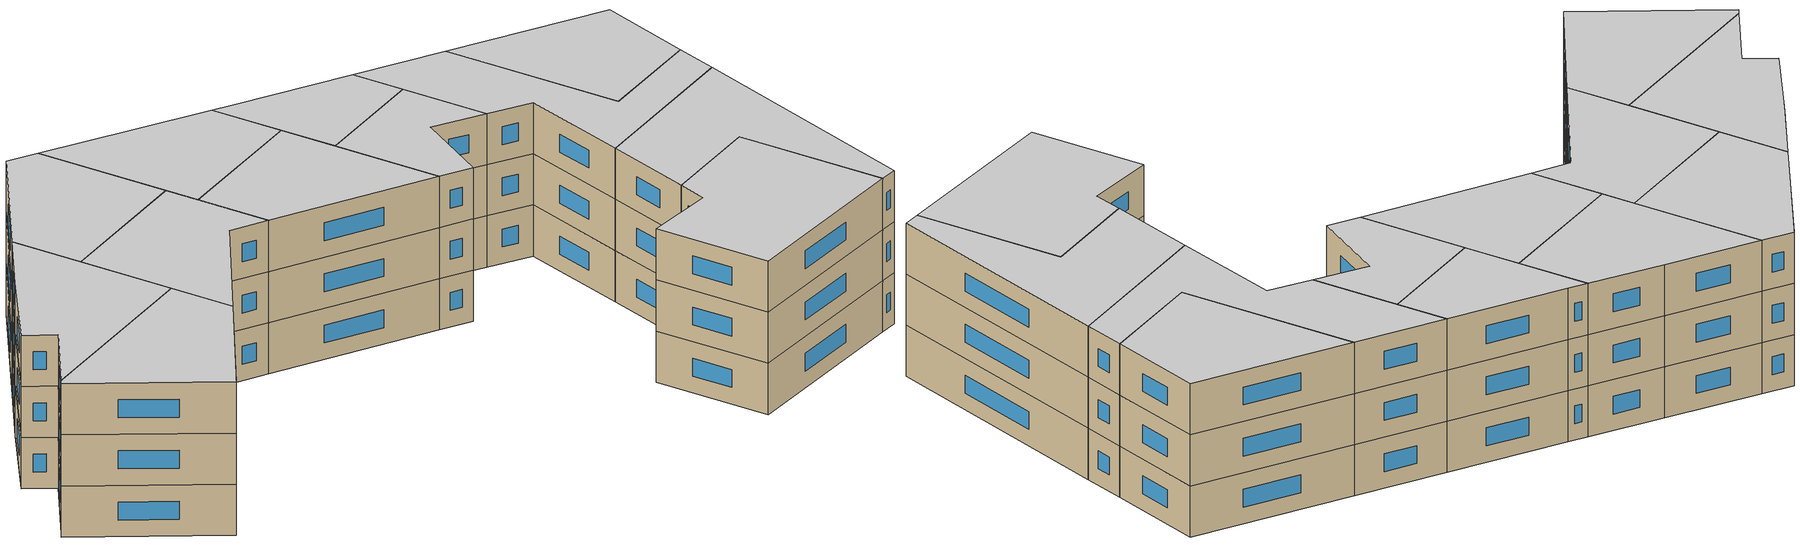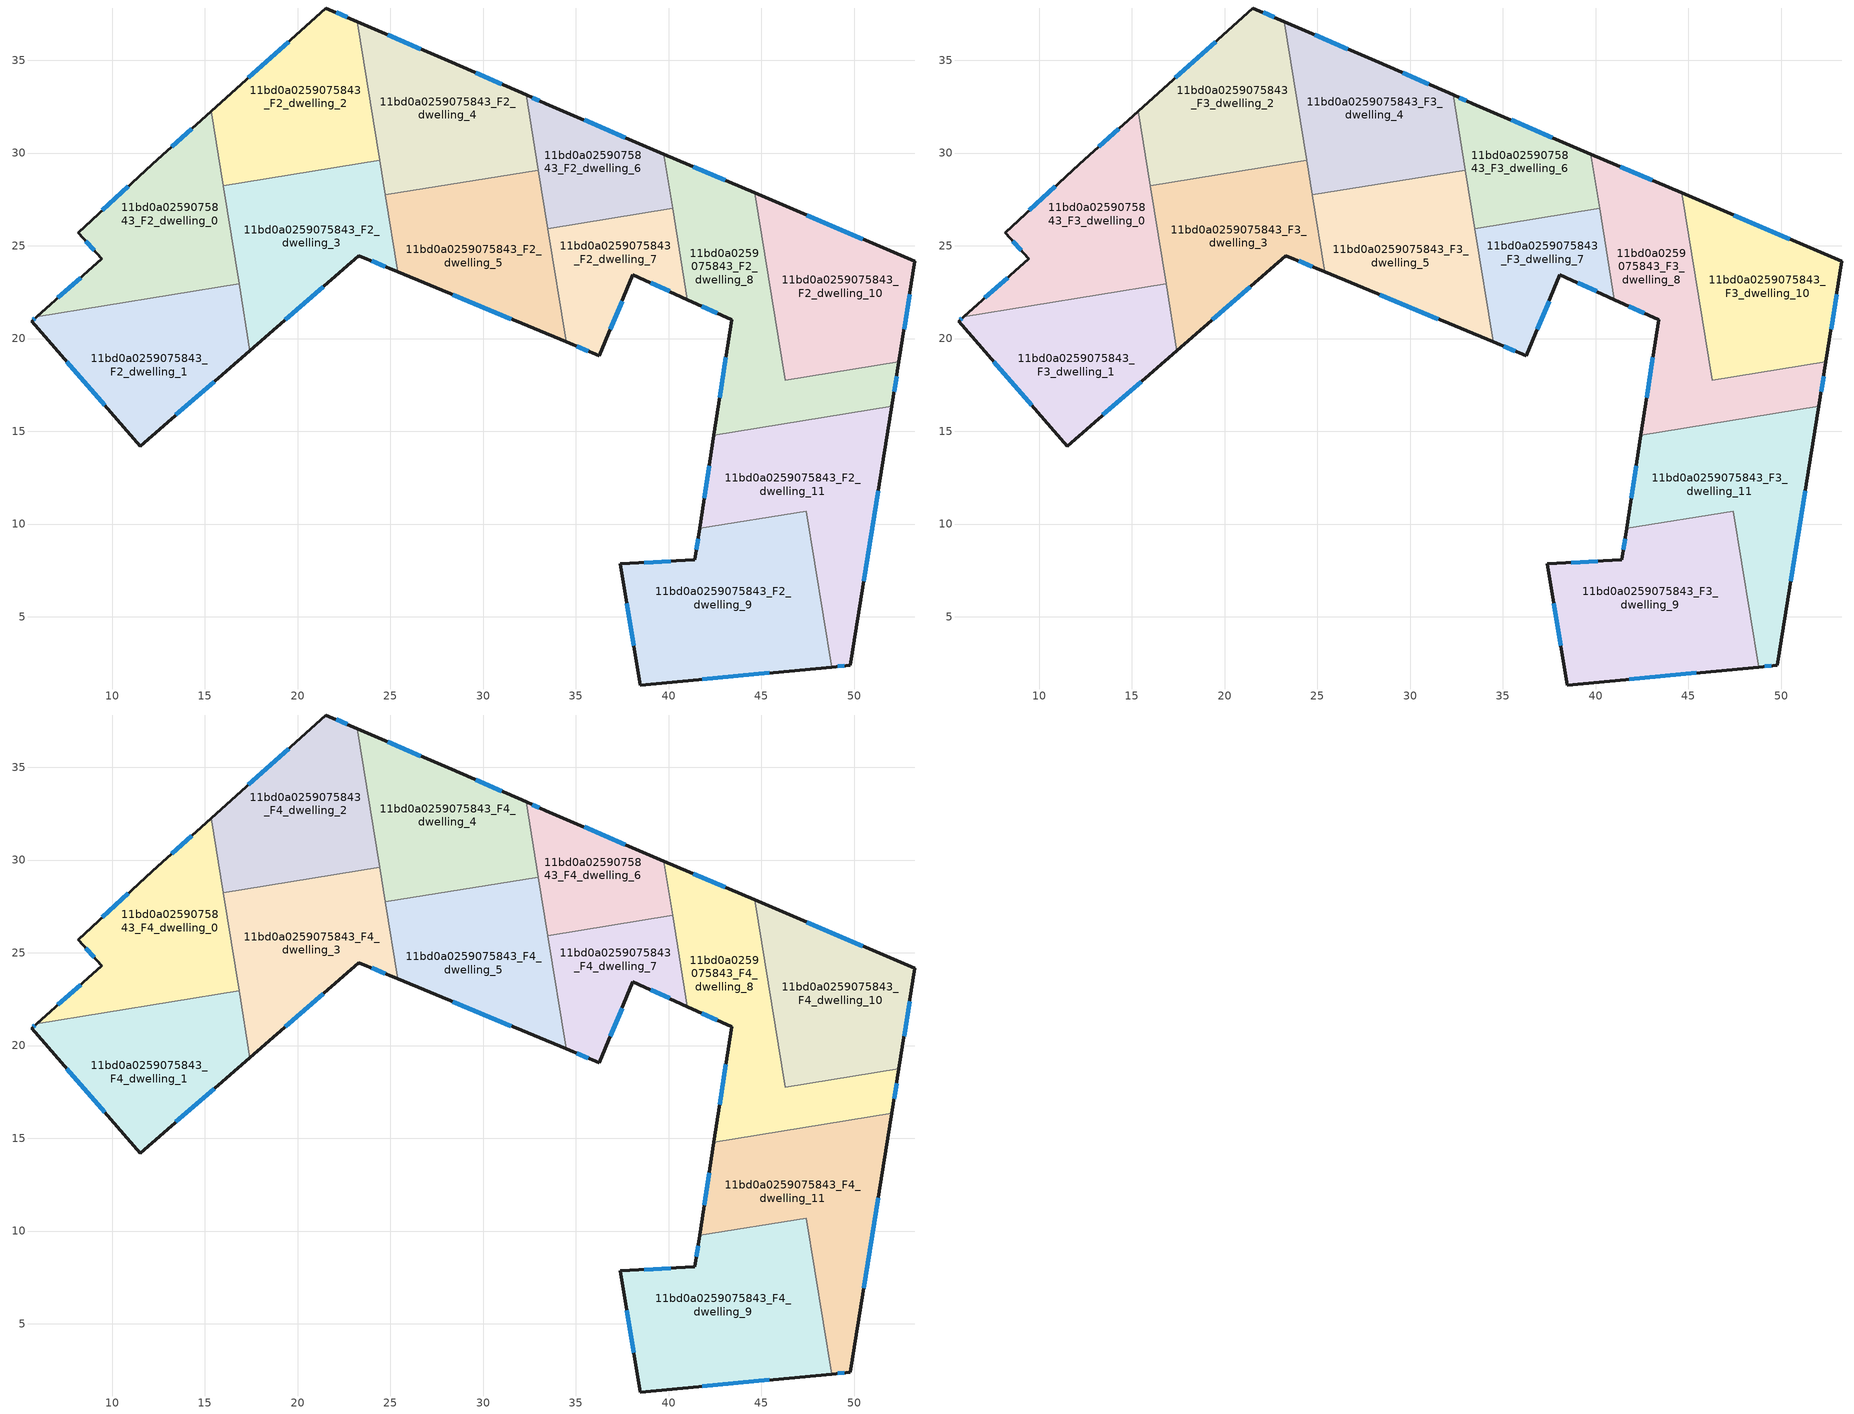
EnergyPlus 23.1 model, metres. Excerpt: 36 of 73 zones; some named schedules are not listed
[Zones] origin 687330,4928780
11bd0a0259075843_F2_dwelling_0
 floor to 11bd0a0259075843_F1_dwelling_0 (EU_floor_Construction): 15.34,32.25 16.85,22.94 5.94,21.17 9.45,24.31 8.18,25.71 12.18,29.41 z6
 wall outside (EU_wall_Construction): 15.34,32.25 12.18,29.41 8.18,25.71 9.45,24.31 5.94,21.17 z6:9
 wall to 11bd0a0259075843_F2_dwelling_1 (EU_wall_Construction): 5.94,21.17 16.85,22.94 z6:9
 wall to 11bd0a0259075843_F2_dwelling_3 (EU_wall_Construction): 16.85,22.94 15.99,28.24 z6:9
 wall to 11bd0a0259075843_F2_dwelling_2 (EU_wall_Construction): 15.99,28.24 15.34,32.25 z6:9
 window (EU_Window_Construction): 14.31,31.32 13.21,30.33 / 8.31,23.29 7.08,22.19 / 8.59,25.25 9.04,24.76 / 10.88,28.2 9.48,26.91 z6.98:8.02
11bd0a0259075843_F2_dwelling_1
 floor to 11bd0a0259075843_F1_dwelling_1 (EU_floor_Construction): 16.85,22.94 17.43,19.35 11.51,14.21 5.66,20.93 5.94,21.17 z6
 wall outside (EU_wall_Construction): 5.94,21.17 5.66,20.93 11.51,14.21 17.43,19.35 z6:9
 wall to 11bd0a0259075843_F2_dwelling_3 (EU_wall_Construction): 17.43,19.35 16.85,22.94 z6:9
 window (EU_Window_Construction): 13.44,15.88 15.5,17.68 / 7.56,18.74 9.61,16.39 / 5.85,21.09 5.75,21.01 z6.98:8.02
11bd0a0259075843_F2_dwelling_10
 floor to 11bd0a0259075843_F1_dwelling_10 (EU_floor_Construction): 53.28,24.16 52.41,18.76 46.28,17.76 44.64,27.85 z6
 wall outside (EU_wall_Construction): 52.41,18.76 53.28,24.16 44.64,27.85 z6:9
 wall to 11bd0a0259075843_F2_dwelling_8 (EU_wall_Construction): 44.64,27.85 46.28,17.76 52.41,18.76 z6:9
 window (EU_Window_Construction): 52.69,20.51 53,22.4 / 50.47,25.36 47.45,26.65 z6.98:8.02
11bd0a0259075843_F2_dwelling_11
 floor to 11bd0a0259075843_F1_dwelling_11 (EU_floor_Construction): 52.02,16.34 49.78,2.39 48.79,2.29 47.42,10.7 41.67,9.76 42.44,14.79 z6
 wall outside (EU_wall_Construction): 42.44,14.79 41.67,9.76 / 48.79,2.29 49.78,2.39 52.02,16.34 z6:9
 wall to 11bd0a0259075843_F2_dwelling_8 (EU_wall_Construction): 52.02,16.34 42.44,14.79 z6:9
 wall to 11bd0a0259075843_F2_dwelling_9 (EU_wall_Construction): 41.67,9.76 47.42,10.7 48.79,2.29 z6:9
 window (EU_Window_Construction): 42.19,13.15 41.92,11.4 / 50.51,6.93 51.29,11.81 / 49.11,2.32 49.46,2.36 z6.98:8.02
11bd0a0259075843_F2_dwelling_2
 floor to 11bd0a0259075843_F1_dwelling_2 (EU_floor_Construction): 23.22,37.09 24.43,29.61 15.99,28.24 15.34,32.25 21.53,37.82 z6
 wall outside (EU_wall_Construction): 23.22,37.09 21.53,37.82 15.34,32.25 z6:9
 wall to 11bd0a0259075843_F2_dwelling_4 (EU_wall_Construction): 24.43,29.61 23.22,37.09 z6:9
 wall to 11bd0a0259075843_F2_dwelling_3 (EU_wall_Construction): 15.99,28.24 24.43,29.61 z6:9
 window (EU_Window_Construction): 22.67,37.32 22.08,37.58 / 19.52,36 17.35,34.06 z6.98:8.02
11bd0a0259075843_F2_dwelling_3
 floor to 11bd0a0259075843_F1_dwelling_3 (EU_floor_Construction): 24.43,29.61 25.41,23.59 23.31,24.47 17.43,19.35 15.99,28.24 z6
 wall outside (EU_wall_Construction): 17.43,19.35 23.31,24.47 25.41,23.59 z6:9
 wall to 11bd0a0259075843_F2_dwelling_5 (EU_wall_Construction): 25.41,23.59 24.73,27.74 z6:9
 wall to 11bd0a0259075843_F2_dwelling_4 (EU_wall_Construction): 24.73,27.74 24.43,29.61 z6:9
 window (EU_Window_Construction): 19.34,21.02 21.4,22.8 / 23.99,24.18 24.73,23.88 z6.98:8.02
11bd0a0259075843_F2_dwelling_4
 floor to 11bd0a0259075843_F1_dwelling_4 (EU_floor_Construction): 32.31,33.13 32.97,29.08 24.73,27.74 23.22,37.09 28.3,34.89 z6
 wall outside (EU_wall_Construction): 32.31,33.13 28.3,34.89 23.22,37.09 z6:9
 wall to 11bd0a0259075843_F2_dwelling_5 (EU_wall_Construction): 24.73,27.74 32.97,29.08 z6:9
 wall to 11bd0a0259075843_F2_dwelling_6 (EU_wall_Construction): 32.97,29.08 32.31,33.13 z6:9
 window (EU_Window_Construction): 26.65,35.6 24.87,36.37 / 31.01,33.7 29.61,34.32 z6.98:8.02
11bd0a0259075843_F2_dwelling_5
 floor to 11bd0a0259075843_F1_dwelling_5 (EU_floor_Construction): 32.97,29.08 34.47,19.82 25.41,23.59 24.73,27.74 z6
 wall outside (EU_wall_Construction): 25.41,23.59 34.47,19.82 z6:9
 wall to 11bd0a0259075843_F2_dwelling_7 (EU_wall_Construction): 34.47,19.82 33.48,25.93 z6:9
 wall to 11bd0a0259075843_F2_dwelling_6 (EU_wall_Construction): 33.48,25.93 32.97,29.08 z6:9
 window (EU_Window_Construction): 28.36,22.37 31.53,21.05 z6.98:8.02
11bd0a0259075843_F2_dwelling_6
 floor to 11bd0a0259075843_F1_dwelling_6 (EU_floor_Construction): 39.74,29.95 40.21,27.02 33.48,25.93 32.31,33.13 33.37,32.67 z6
 wall outside (EU_wall_Construction): 39.74,29.95 33.37,32.67 32.31,33.13 z6:9
 wall to 11bd0a0259075843_F2_dwelling_7 (EU_wall_Construction): 33.48,25.93 40.21,27.02 z6:9
 wall to 11bd0a0259075843_F2_dwelling_8 (EU_wall_Construction): 40.21,27.02 39.74,29.95 z6:9
 window (EU_Window_Construction): 37.67,30.83 35.44,31.78 / 33.03,32.82 32.66,32.98 z6.98:8.02
11bd0a0259075843_F2_dwelling_7
 floor to 11bd0a0259075843_F1_dwelling_7 (EU_floor_Construction): 40.21,27.02 41.01,22.1 38.08,23.44 36.26,19.08 34.47,19.82 33.48,25.93 z6
 wall outside (EU_wall_Construction): 34.47,19.82 36.26,19.08 38.08,23.44 41.01,22.1 z6:9
 wall to 11bd0a0259075843_F2_dwelling_8 (EU_wall_Construction): 41.01,22.1 40.21,27.02 z6:9
 window (EU_Window_Construction): 39.03,23 40.06,22.54 / 36.85,20.49 37.49,22.02 / 35.06,19.58 35.68,19.32 z6.98:8.02
11bd0a0259075843_F2_dwelling_8
 floor to 11bd0a0259075843_F1_dwelling_8 (EU_floor_Construction): 44.64,27.85 46.28,17.76 52.41,18.76 52.02,16.34 42.44,14.79 43.4,21.02 41.01,22.1 39.74,29.95 z6
 wall outside (EU_wall_Construction): 44.64,27.85 39.74,29.95 / 52.02,16.34 52.41,18.76 / 41.01,22.1 43.4,21.02 42.44,14.79 z6:9
 window (EU_Window_Construction): 43.05,28.53 41.33,29.26 / 52.15,17.13 52.29,17.97 / 43.09,18.99 42.75,16.81 / 41.79,21.75 42.62,21.37 z6.98:8.02
11bd0a0259075843_F2_dwelling_9
 floor to 11bd0a0259075843_F1_dwelling_9 (EU_floor_Construction): 47.42,10.7 48.79,2.29 38.47,1.33 37.39,7.86 41.41,8.08 41.67,9.76 z6
 wall outside (EU_wall_Construction): 41.67,9.76 41.41,8.08 37.39,7.86 38.47,1.33 48.79,2.29 z6:9
 window (EU_Window_Construction): 37.74,5.73 38.12,3.45 / 40.1,8.01 38.7,7.93 / 41.58,9.22 41.49,8.63 / 41.83,1.64 45.43,1.98 z6.98:8.02
11bd0a0259075843_F3_dwelling_0
 floor to 11bd0a0259075843_F2_dwelling_0 (EU_floor_Construction): 15.34,32.25 16.85,22.94 5.94,21.17 9.45,24.31 8.18,25.71 12.18,29.41 z9
 wall outside (EU_wall_Construction): 15.34,32.25 12.18,29.41 8.18,25.71 9.45,24.31 5.94,21.17 z9:12
 wall to 11bd0a0259075843_F3_dwelling_1 (EU_wall_Construction): 5.94,21.17 16.85,22.94 z9:12
 wall to 11bd0a0259075843_F3_dwelling_3 (EU_wall_Construction): 16.85,22.94 15.99,28.24 z9:12
 wall to 11bd0a0259075843_F3_dwelling_2 (EU_wall_Construction): 15.99,28.24 15.34,32.25 z9:12
 window (EU_Window_Construction): 14.31,31.32 13.21,30.33 / 8.31,23.29 7.08,22.19 / 8.59,25.25 9.04,24.76 / 10.88,28.2 9.48,26.91 z9.98:11.02
11bd0a0259075843_F3_dwelling_1
 floor to 11bd0a0259075843_F2_dwelling_1 (EU_floor_Construction): 16.85,22.94 17.43,19.35 11.51,14.21 5.66,20.93 5.94,21.17 z9
 wall outside (EU_wall_Construction): 5.94,21.17 5.66,20.93 11.51,14.21 17.43,19.35 z9:12
 wall to 11bd0a0259075843_F3_dwelling_3 (EU_wall_Construction): 17.43,19.35 16.85,22.94 z9:12
 window (EU_Window_Construction): 13.44,15.88 15.5,17.68 / 7.56,18.74 9.61,16.39 / 5.85,21.09 5.75,21.01 z9.98:11.02
11bd0a0259075843_F3_dwelling_10
 floor to 11bd0a0259075843_F2_dwelling_10 (EU_floor_Construction): 53.28,24.16 52.41,18.76 46.28,17.76 44.64,27.85 z9
 wall outside (EU_wall_Construction): 52.41,18.76 53.28,24.16 44.64,27.85 z9:12
 wall to 11bd0a0259075843_F3_dwelling_8 (EU_wall_Construction): 44.64,27.85 46.28,17.76 52.41,18.76 z9:12
 window (EU_Window_Construction): 52.69,20.51 53,22.4 / 50.47,25.36 47.45,26.65 z9.98:11.02
11bd0a0259075843_F3_dwelling_11
 floor to 11bd0a0259075843_F2_dwelling_11 (EU_floor_Construction): 52.02,16.34 49.78,2.39 48.79,2.29 47.42,10.7 41.67,9.76 42.44,14.79 z9
 wall outside (EU_wall_Construction): 42.44,14.79 41.67,9.76 / 48.79,2.29 49.78,2.39 52.02,16.34 z9:12
 wall to 11bd0a0259075843_F3_dwelling_8 (EU_wall_Construction): 52.02,16.34 42.44,14.79 z9:12
 wall to 11bd0a0259075843_F3_dwelling_9 (EU_wall_Construction): 41.67,9.76 47.42,10.7 48.79,2.29 z9:12
 window (EU_Window_Construction): 42.19,13.15 41.92,11.4 / 50.51,6.93 51.29,11.81 / 49.11,2.32 49.46,2.36 z9.98:11.02
11bd0a0259075843_F3_dwelling_2
 floor to 11bd0a0259075843_F2_dwelling_2 (EU_floor_Construction): 23.22,37.09 24.43,29.61 15.99,28.24 15.34,32.25 21.53,37.82 z9
 wall outside (EU_wall_Construction): 23.22,37.09 21.53,37.82 15.34,32.25 z9:12
 wall to 11bd0a0259075843_F3_dwelling_4 (EU_wall_Construction): 24.43,29.61 23.22,37.09 z9:12
 wall to 11bd0a0259075843_F3_dwelling_3 (EU_wall_Construction): 15.99,28.24 24.43,29.61 z9:12
 window (EU_Window_Construction): 22.67,37.32 22.08,37.58 / 19.52,36 17.35,34.06 z9.98:11.02
11bd0a0259075843_F3_dwelling_3
 floor to 11bd0a0259075843_F2_dwelling_3 (EU_floor_Construction): 24.43,29.61 25.41,23.59 23.31,24.47 17.43,19.35 15.99,28.24 z9
 wall outside (EU_wall_Construction): 17.43,19.35 23.31,24.47 25.41,23.59 z9:12
 wall to 11bd0a0259075843_F3_dwelling_5 (EU_wall_Construction): 25.41,23.59 24.73,27.74 z9:12
 wall to 11bd0a0259075843_F3_dwelling_4 (EU_wall_Construction): 24.73,27.74 24.43,29.61 z9:12
 window (EU_Window_Construction): 19.34,21.02 21.4,22.8 / 23.99,24.18 24.73,23.88 z9.98:11.02
11bd0a0259075843_F3_dwelling_4
 floor to 11bd0a0259075843_F2_dwelling_4 (EU_floor_Construction): 32.31,33.13 32.97,29.08 24.73,27.74 23.22,37.09 28.3,34.89 z9
 wall outside (EU_wall_Construction): 32.31,33.13 28.3,34.89 23.22,37.09 z9:12
 wall to 11bd0a0259075843_F3_dwelling_5 (EU_wall_Construction): 24.73,27.74 32.97,29.08 z9:12
 wall to 11bd0a0259075843_F3_dwelling_6 (EU_wall_Construction): 32.97,29.08 32.31,33.13 z9:12
 window (EU_Window_Construction): 26.65,35.6 24.87,36.37 / 31.01,33.7 29.61,34.32 z9.98:11.02
11bd0a0259075843_F3_dwelling_5
 floor to 11bd0a0259075843_F2_dwelling_5 (EU_floor_Construction): 32.97,29.08 34.47,19.82 25.41,23.59 24.73,27.74 z9
 wall outside (EU_wall_Construction): 25.41,23.59 34.47,19.82 z9:12
 wall to 11bd0a0259075843_F3_dwelling_7 (EU_wall_Construction): 34.47,19.82 33.48,25.93 z9:12
 wall to 11bd0a0259075843_F3_dwelling_6 (EU_wall_Construction): 33.48,25.93 32.97,29.08 z9:12
 window (EU_Window_Construction): 28.36,22.37 31.53,21.05 z9.98:11.02
11bd0a0259075843_F3_dwelling_6
 floor to 11bd0a0259075843_F2_dwelling_6 (EU_floor_Construction): 39.74,29.95 40.21,27.02 33.48,25.93 32.31,33.13 33.37,32.67 z9
 wall outside (EU_wall_Construction): 39.74,29.95 33.37,32.67 32.31,33.13 z9:12
 wall to 11bd0a0259075843_F3_dwelling_7 (EU_wall_Construction): 33.48,25.93 40.21,27.02 z9:12
 wall to 11bd0a0259075843_F3_dwelling_8 (EU_wall_Construction): 40.21,27.02 39.74,29.95 z9:12
 window (EU_Window_Construction): 37.67,30.83 35.44,31.78 / 33.03,32.82 32.66,32.98 z9.98:11.02
11bd0a0259075843_F3_dwelling_7
 floor to 11bd0a0259075843_F2_dwelling_7 (EU_floor_Construction): 40.21,27.02 41.01,22.1 38.08,23.44 36.26,19.08 34.47,19.82 33.48,25.93 z9
 wall outside (EU_wall_Construction): 34.47,19.82 36.26,19.08 38.08,23.44 41.01,22.1 z9:12
 wall to 11bd0a0259075843_F3_dwelling_8 (EU_wall_Construction): 41.01,22.1 40.21,27.02 z9:12
 window (EU_Window_Construction): 39.03,23 40.06,22.54 / 36.85,20.49 37.49,22.02 / 35.06,19.58 35.68,19.32 z9.98:11.02
11bd0a0259075843_F3_dwelling_8
 floor to 11bd0a0259075843_F2_dwelling_8 (EU_floor_Construction): 44.64,27.85 46.28,17.76 52.41,18.76 52.02,16.34 42.44,14.79 43.4,21.02 41.01,22.1 39.74,29.95 z9
 wall outside (EU_wall_Construction): 44.64,27.85 39.74,29.95 / 52.02,16.34 52.41,18.76 / 41.01,22.1 43.4,21.02 42.44,14.79 z9:12
 window (EU_Window_Construction): 43.05,28.53 41.33,29.26 / 52.15,17.13 52.29,17.97 / 43.09,18.99 42.75,16.81 / 41.79,21.75 42.62,21.37 z9.98:11.02
11bd0a0259075843_F3_dwelling_9
 floor to 11bd0a0259075843_F2_dwelling_9 (EU_floor_Construction): 47.42,10.7 48.79,2.29 38.47,1.33 37.39,7.86 41.41,8.08 41.67,9.76 z9
 wall outside (EU_wall_Construction): 41.67,9.76 41.41,8.08 37.39,7.86 38.47,1.33 48.79,2.29 z9:12
 window (EU_Window_Construction): 37.74,5.73 38.12,3.45 / 40.1,8.01 38.7,7.93 / 41.58,9.22 41.49,8.63 / 41.83,1.64 45.43,1.98 z9.98:11.02
11bd0a0259075843_F4_dwelling_0
 floor to 11bd0a0259075843_F3_dwelling_0 (EU_floor_Construction): 15.34,32.25 16.85,22.94 5.94,21.17 9.45,24.31 8.18,25.71 12.18,29.41 z12
 wall outside (EU_wall_Construction): 15.34,32.25 12.18,29.41 8.18,25.71 9.45,24.31 5.94,21.17 z12:15
 wall to 11bd0a0259075843_F4_dwelling_1 (EU_wall_Construction): 5.94,21.17 16.85,22.94 z12:15
 wall to 11bd0a0259075843_F4_dwelling_3 (EU_wall_Construction): 16.85,22.94 15.99,28.24 z12:15
 wall to 11bd0a0259075843_F4_dwelling_2 (EU_wall_Construction): 15.99,28.24 15.34,32.25 z12:15
 window (EU_Window_Construction): 14.31,31.32 13.21,30.33 / 8.31,23.29 7.08,22.19 / 8.59,25.25 9.04,24.76 / 10.88,28.2 9.48,26.91 z12.98:14.02
 ceiling to 11bd0a0259075843_F5_dwelling_0 (EU_floor_Construction): 16.85,22.94 15.34,32.25 12.18,29.41 8.18,25.71 9.45,24.31 5.94,21.17 z15
11bd0a0259075843_F4_dwelling_1
 floor to 11bd0a0259075843_F3_dwelling_1 (EU_floor_Construction): 16.85,22.94 17.43,19.35 11.51,14.21 5.66,20.93 5.94,21.17 z12
 wall outside (EU_wall_Construction): 5.94,21.17 5.66,20.93 11.51,14.21 17.43,19.35 z12:15
 wall to 11bd0a0259075843_F4_dwelling_3 (EU_wall_Construction): 17.43,19.35 16.85,22.94 z12:15
 window (EU_Window_Construction): 13.44,15.88 15.5,17.68 / 7.56,18.74 9.61,16.39 / 5.85,21.09 5.75,21.01 z12.98:14.02
 ceiling to 11bd0a0259075843_F5_dwelling_1 (EU_floor_Construction): 17.43,19.35 16.85,22.94 5.94,21.17 5.66,20.93 11.51,14.21 z15
11bd0a0259075843_F4_dwelling_10
 floor to 11bd0a0259075843_F3_dwelling_10 (EU_floor_Construction): 53.28,24.16 52.41,18.76 46.28,17.76 44.64,27.85 z12
 wall outside (EU_wall_Construction): 52.41,18.76 53.28,24.16 44.64,27.85 z12:15
 wall to 11bd0a0259075843_F4_dwelling_8 (EU_wall_Construction): 44.64,27.85 46.28,17.76 52.41,18.76 z12:15
 window (EU_Window_Construction): 52.69,20.51 53,22.4 / 50.47,25.36 47.45,26.65 z12.98:14.02
 ceiling to 11bd0a0259075843_F5_dwelling_10 (EU_floor_Construction): 52.41,18.76 53.28,24.16 44.64,27.85 46.28,17.76 z15
11bd0a0259075843_F4_dwelling_11
 floor to 11bd0a0259075843_F3_dwelling_11 (EU_floor_Construction): 52.02,16.34 49.78,2.39 48.79,2.29 47.42,10.7 41.67,9.76 42.44,14.79 z12
 wall outside (EU_wall_Construction): 42.44,14.79 41.67,9.76 / 48.79,2.29 49.78,2.39 52.02,16.34 z12:15
 wall to 11bd0a0259075843_F4_dwelling_8 (EU_wall_Construction): 52.02,16.34 42.44,14.79 z12:15
 wall to 11bd0a0259075843_F4_dwelling_9 (EU_wall_Construction): 41.67,9.76 47.42,10.7 48.79,2.29 z12:15
 window (EU_Window_Construction): 42.19,13.15 41.92,11.4 / 50.51,6.93 51.29,11.81 / 49.11,2.32 49.46,2.36 z12.98:14.02
 ceiling to 11bd0a0259075843_F5_dwelling_11 (EU_floor_Construction): 49.78,2.39 52.02,16.34 42.44,14.79 41.67,9.76 47.42,10.7 48.79,2.29 z15
11bd0a0259075843_F4_dwelling_2
 floor to 11bd0a0259075843_F3_dwelling_2 (EU_floor_Construction): 23.22,37.09 24.43,29.61 15.99,28.24 15.34,32.25 21.53,37.82 z12
 wall outside (EU_wall_Construction): 23.22,37.09 21.53,37.82 15.34,32.25 z12:15
 wall to 11bd0a0259075843_F4_dwelling_4 (EU_wall_Construction): 24.43,29.61 23.22,37.09 z12:15
 wall to 11bd0a0259075843_F4_dwelling_3 (EU_wall_Construction): 15.99,28.24 24.43,29.61 z12:15
 window (EU_Window_Construction): 22.67,37.32 22.08,37.58 / 19.52,36 17.35,34.06 z12.98:14.02
 ceiling to 11bd0a0259075843_F5_dwelling_2 (EU_floor_Construction): 24.43,29.61 23.22,37.09 21.53,37.82 15.34,32.25 15.99,28.24 z15
11bd0a0259075843_F4_dwelling_3
 floor to 11bd0a0259075843_F3_dwelling_3 (EU_floor_Construction): 24.43,29.61 25.41,23.59 23.31,24.47 17.43,19.35 15.99,28.24 z12
 wall outside (EU_wall_Construction): 17.43,19.35 23.31,24.47 25.41,23.59 z12:15
 wall to 11bd0a0259075843_F4_dwelling_5 (EU_wall_Construction): 25.41,23.59 24.73,27.74 z12:15
 wall to 11bd0a0259075843_F4_dwelling_4 (EU_wall_Construction): 24.73,27.74 24.43,29.61 z12:15
 window (EU_Window_Construction): 19.34,21.02 21.4,22.8 / 23.99,24.18 24.73,23.88 z12.98:14.02
 ceiling to 11bd0a0259075843_F5_dwelling_3 (EU_floor_Construction): 25.41,23.59 24.43,29.61 15.99,28.24 17.43,19.35 23.31,24.47 z15
11bd0a0259075843_F4_dwelling_4
 floor to 11bd0a0259075843_F3_dwelling_4 (EU_floor_Construction): 32.31,33.13 32.97,29.08 24.73,27.74 23.22,37.09 28.3,34.89 z12
 wall outside (EU_wall_Construction): 32.31,33.13 28.3,34.89 23.22,37.09 z12:15
 wall to 11bd0a0259075843_F4_dwelling_5 (EU_wall_Construction): 24.73,27.74 32.97,29.08 z12:15
 wall to 11bd0a0259075843_F4_dwelling_6 (EU_wall_Construction): 32.97,29.08 32.31,33.13 z12:15
 window (EU_Window_Construction): 26.65,35.6 24.87,36.37 / 31.01,33.7 29.61,34.32 z12.98:14.02
 ceiling to 11bd0a0259075843_F5_dwelling_4 (EU_floor_Construction): 32.97,29.08 32.31,33.13 28.3,34.89 23.22,37.09 24.73,27.74 z15
11bd0a0259075843_F4_dwelling_5
 floor to 11bd0a0259075843_F3_dwelling_5 (EU_floor_Construction): 32.97,29.08 34.47,19.82 25.41,23.59 24.73,27.74 z12
 wall outside (EU_wall_Construction): 25.41,23.59 34.47,19.82 z12:15
 wall to 11bd0a0259075843_F4_dwelling_7 (EU_wall_Construction): 34.47,19.82 33.48,25.93 z12:15
 wall to 11bd0a0259075843_F4_dwelling_6 (EU_wall_Construction): 33.48,25.93 32.97,29.08 z12:15
 window (EU_Window_Construction): 28.36,22.37 31.53,21.05 z12.98:14.02
 ceiling to 11bd0a0259075843_F5_dwelling_5 (EU_floor_Construction): 34.47,19.82 32.97,29.08 24.73,27.74 25.41,23.59 z15
11bd0a0259075843_F4_dwelling_6
 floor to 11bd0a0259075843_F3_dwelling_6 (EU_floor_Construction): 39.74,29.95 40.21,27.02 33.48,25.93 32.31,33.13 33.37,32.67 z12
 wall outside (EU_wall_Construction): 39.74,29.95 33.37,32.67 32.31,33.13 z12:15
 wall to 11bd0a0259075843_F4_dwelling_7 (EU_wall_Construction): 33.48,25.93 40.21,27.02 z12:15
 wall to 11bd0a0259075843_F4_dwelling_8 (EU_wall_Construction): 40.21,27.02 39.74,29.95 z12:15
 window (EU_Window_Construction): 37.67,30.83 35.44,31.78 / 33.03,32.82 32.66,32.98 z12.98:14.02
 ceiling to 11bd0a0259075843_F5_dwelling_6 (EU_floor_Construction): 40.21,27.02 39.74,29.95 33.37,32.67 32.31,33.13 33.48,25.93 z15
11bd0a0259075843_F4_dwelling_7
 floor to 11bd0a0259075843_F3_dwelling_7 (EU_floor_Construction): 40.21,27.02 41.01,22.1 38.08,23.44 36.26,19.08 34.47,19.82 33.48,25.93 z12
 wall outside (EU_wall_Construction): 34.47,19.82 36.26,19.08 38.08,23.44 41.01,22.1 z12:15
 wall to 11bd0a0259075843_F4_dwelling_8 (EU_wall_Construction): 41.01,22.1 40.21,27.02 z12:15
 window (EU_Window_Construction): 39.03,23 40.06,22.54 / 36.85,20.49 37.49,22.02 / 35.06,19.58 35.68,19.32 z12.98:14.02
 ceiling to 11bd0a0259075843_F5_dwelling_7 (EU_floor_Construction): 41.01,22.1 40.21,27.02 33.48,25.93 34.47,19.82 36.26,19.08 38.08,23.44 z15
11bd0a0259075843_F4_dwelling_8
 floor to 11bd0a0259075843_F3_dwelling_8 (EU_floor_Construction): 44.64,27.85 46.28,17.76 52.41,18.76 52.02,16.34 42.44,14.79 43.4,21.02 41.01,22.1 39.74,29.95 z12
 wall outside (EU_wall_Construction): 44.64,27.85 39.74,29.95 / 52.02,16.34 52.41,18.76 / 41.01,22.1 43.4,21.02 42.44,14.79 z12:15
 window (EU_Window_Construction): 43.05,28.53 41.33,29.26 / 52.15,17.13 52.29,17.97 / 43.09,18.99 42.75,16.81 / 41.79,21.75 42.62,21.37 z12.98:14.02
 ceiling to 11bd0a0259075843_F5_dwelling_8 (EU_floor_Construction): 52.02,16.34 52.41,18.76 46.28,17.76 44.64,27.85 39.74,29.95 41.01,22.1 43.4,21.02 42.44,14.79 z15
11bd0a0259075843_F4_dwelling_9
 floor to 11bd0a0259075843_F3_dwelling_9 (EU_floor_Construction): 47.42,10.7 48.79,2.29 38.47,1.33 37.39,7.86 41.41,8.08 41.67,9.76 z12
 wall outside (EU_wall_Construction): 41.67,9.76 41.41,8.08 37.39,7.86 38.47,1.33 48.79,2.29 z12:15
 window (EU_Window_Construction): 37.74,5.73 38.12,3.45 / 40.1,8.01 38.7,7.93 / 41.58,9.22 41.49,8.63 / 41.83,1.64 45.43,1.98 z12.98:14.02
 ceiling to 11bd0a0259075843_F5_dwelling_9 (EU_floor_Construction): 48.79,2.29 47.42,10.7 41.67,9.76 41.41,8.08 37.39,7.86 38.47,1.33 z15
[Building]
EU S2 Campaign: North Axis=0; Terrain=City; Solar Distribution=FullExterior
[Site:Location]
Bologna: Latitude=44.5; Longitude=11.25; Time Zone=1; Elevation=37
[SizingPeriod:WeatherFileDays]
AnnualSizingPeriod: Begin Month=1; Begin Day of Month=1; End Month=12; End Day of Month=31; Day of Week for Start Day=Monday; Use Weather File Daylight Saving Period=No; Use Weather File Rain and Snow Indicators=No
[MATERIAL]
EU_InternalMass_Material: Roughness=MediumRough; Thickness=0.1; Conductivity=1; Density=1800; Specific Heat=900; Thermal Absorptance=0.9; Solar Absorptance=0.7; Visible Absorptance=0.7
[MATERIAL:NOMASS] Roughness=MediumRough; Thermal Absorptance=0.9; Solar Absorptance=0.7; Visible Absorptance=0.7
Name | Thermal Resistance
EU_wall_NoMass | 0.905828
EU_floor_NoMass | 0.67114
[WINDOWMATERIAL:SIMPLEGLAZINGSYSTEM]
EU_Window_SimpleGlazing: UFactor=4.52486; Solar Heat Gain Coefficient=0.85; Visible Transmittance=0.85
[CONSTRUCTION]
EU_wall_Construction: EU_wall_NoMass
EU_floor_Construction: EU_floor_NoMass
EU_Window_Construction: EU_Window_SimpleGlazing
EU_InternalMass_Construction: EU_InternalMass_Material
[ZONE] Type=1; Multiplier=1; Ceiling Height=autocalculate; Floor Area=autocalculate; Part of Total Floor Area=Yes
Name | Volume
11bd0a0259075843_F2_dwelling_0; 11bd0a0259075843_F3_dwelling_0; 11bd0a0259075843_F4_dwelling_0 | 170.049
11bd0a0259075843_F2_dwelling_1; 11bd0a0259075843_F3_dwelling_1; 11bd0a0259075843_F4_dwelling_1 | 170.053
11bd0a0259075843_F2_dwelling_10; 11bd0a0259075843_F3_dwelling_10; 11bd0a0259075843_F4_dwelling_10; 11bd0a0259075843_F2_dwelling_5; 11bd0a0259075843_F3_dwelling_5; 11bd0a0259075843_F4_dwelling_5 | 170.038
11bd0a0259075843_F2_dwelling_11; 11bd0a0259075843_F3_dwelling_11; 11bd0a0259075843_F4_dwelling_11 | 202.709
11bd0a0259075843_F2_dwelling_2; 11bd0a0259075843_F3_dwelling_2; 11bd0a0259075843_F4_dwelling_2 | 170.039
11bd0a0259075843_F2_dwelling_3; 11bd0a0259075843_F3_dwelling_3; 11bd0a0259075843_F4_dwelling_3 | 170.048
11bd0a0259075843_F2_dwelling_4; 11bd0a0259075843_F3_dwelling_4; 11bd0a0259075843_F4_dwelling_4 | 170.043
11bd0a0259075843_F2_dwelling_6; 11bd0a0259075843_F3_dwelling_6; 11bd0a0259075843_F4_dwelling_6 | 104.802
11bd0a0259075843_F2_dwelling_7; 11bd0a0259075843_F3_dwelling_7; 11bd0a0259075843_F4_dwelling_7 | 104.799
11bd0a0259075843_F2_dwelling_8; 11bd0a0259075843_F3_dwelling_8; 11bd0a0259075843_F4_dwelling_8 | 202.674
11bd0a0259075843_F2_dwelling_9; 11bd0a0259075843_F3_dwelling_9; 11bd0a0259075843_F4_dwelling_9 | 235.3125
[INTERNALMASS] Construction=EU_InternalMass_Construction
Name | Zone or ZoneList | Surface Area
11bd0a0259075843_F2_dwelling_0_EU_InternalMass | 11bd0a0259075843_F2_dwelling_0 | 56.6856
11bd0a0259075843_F2_dwelling_1_EU_InternalMass | 11bd0a0259075843_F2_dwelling_1 | 56.683
11bd0a0259075843_F2_dwelling_2_EU_InternalMass | 11bd0a0259075843_F2_dwelling_2 | 56.681
11bd0a0259075843_F2_dwelling_3_EU_InternalMass | 11bd0a0259075843_F2_dwelling_3 | 56.684
11bd0a0259075843_F2_dwelling_4_EU_InternalMass | 11bd0a0259075843_F2_dwelling_4 | 56.6808
11bd0a0259075843_F2_dwelling_5_EU_InternalMass | 11bd0a0259075843_F2_dwelling_5 | 56.6808
11bd0a0259075843_F2_dwelling_6_EU_InternalMass | 11bd0a0259075843_F2_dwelling_6 | 34.9331
11bd0a0259075843_F2_dwelling_7_EU_InternalMass | 11bd0a0259075843_F2_dwelling_7 | 34.9323
11bd0a0259075843_F2_dwelling_8_EU_InternalMass | 11bd0a0259075843_F2_dwelling_8 | 67.557
11bd0a0259075843_F2_dwelling_9_EU_InternalMass | 11bd0a0259075843_F2_dwelling_9 | 78.4371
11bd0a0259075843_F2_dwelling_10_EU_InternalMass | 11bd0a0259075843_F2_dwelling_10 | 56.6791
11bd0a0259075843_F2_dwelling_11_EU_InternalMass | 11bd0a0259075843_F2_dwelling_11 | 67.5714
11bd0a0259075843_F3_dwelling_0_EU_InternalMass | 11bd0a0259075843_F3_dwelling_0 | 56.6856
11bd0a0259075843_F3_dwelling_1_EU_InternalMass | 11bd0a0259075843_F3_dwelling_1 | 56.683
11bd0a0259075843_F3_dwelling_2_EU_InternalMass | 11bd0a0259075843_F3_dwelling_2 | 56.681
11bd0a0259075843_F3_dwelling_3_EU_InternalMass | 11bd0a0259075843_F3_dwelling_3 | 56.684
11bd0a0259075843_F3_dwelling_4_EU_InternalMass | 11bd0a0259075843_F3_dwelling_4 | 56.6808
11bd0a0259075843_F3_dwelling_5_EU_InternalMass | 11bd0a0259075843_F3_dwelling_5 | 56.6808
11bd0a0259075843_F3_dwelling_6_EU_InternalMass | 11bd0a0259075843_F3_dwelling_6 | 34.9331
11bd0a0259075843_F3_dwelling_7_EU_InternalMass | 11bd0a0259075843_F3_dwelling_7 | 34.9323
11bd0a0259075843_F3_dwelling_8_EU_InternalMass | 11bd0a0259075843_F3_dwelling_8 | 67.557
11bd0a0259075843_F3_dwelling_9_EU_InternalMass | 11bd0a0259075843_F3_dwelling_9 | 78.4371
11bd0a0259075843_F3_dwelling_10_EU_InternalMass | 11bd0a0259075843_F3_dwelling_10 | 56.6791
11bd0a0259075843_F3_dwelling_11_EU_InternalMass | 11bd0a0259075843_F3_dwelling_11 | 67.5714
11bd0a0259075843_F4_dwelling_0_EU_InternalMass | 11bd0a0259075843_F4_dwelling_0 | 56.6856
11bd0a0259075843_F4_dwelling_1_EU_InternalMass | 11bd0a0259075843_F4_dwelling_1 | 56.683
11bd0a0259075843_F4_dwelling_2_EU_InternalMass | 11bd0a0259075843_F4_dwelling_2 | 56.681
11bd0a0259075843_F4_dwelling_3_EU_InternalMass | 11bd0a0259075843_F4_dwelling_3 | 56.684
11bd0a0259075843_F4_dwelling_4_EU_InternalMass | 11bd0a0259075843_F4_dwelling_4 | 56.6808
11bd0a0259075843_F4_dwelling_5_EU_InternalMass | 11bd0a0259075843_F4_dwelling_5 | 56.6808
11bd0a0259075843_F4_dwelling_6_EU_InternalMass | 11bd0a0259075843_F4_dwelling_6 | 34.9331
11bd0a0259075843_F4_dwelling_7_EU_InternalMass | 11bd0a0259075843_F4_dwelling_7 | 34.9323
11bd0a0259075843_F4_dwelling_8_EU_InternalMass | 11bd0a0259075843_F4_dwelling_8 | 67.557
11bd0a0259075843_F4_dwelling_9_EU_InternalMass | 11bd0a0259075843_F4_dwelling_9 | 78.4371
11bd0a0259075843_F4_dwelling_10_EU_InternalMass | 11bd0a0259075843_F4_dwelling_10 | 56.6791
11bd0a0259075843_F4_dwelling_11_EU_InternalMass | 11bd0a0259075843_F4_dwelling_11 | 67.5714
[OTHEREQUIPMENT] Fuel Type=Electricity; Design Level Calculation Method=Watts/Area; Power per Zone Floor Area=1; Fraction Latent=0; Fraction Radiant=0; Fraction Lost=0; Carbon Dioxide Generation Rate=0; EndUse Subcategory=EU_Step8_InternalGains
Name | Zone or ZoneList or Space or SpaceList | Schedule
EU_Step8_InternalGain_11bd0a0259075843_F2_dwelling_0_f000 | 11bd0a0259075843_F2_dwelling_0 | EU_Step8_GainSchedule_11bd0a0259075843_F2_dwelling_0_f000
EU_Step8_InternalGain_11bd0a0259075843_F2_dwelling_1_f000 | 11bd0a0259075843_F2_dwelling_1 | EU_Step8_GainSchedule_11bd0a0259075843_F2_dwelling_1_f000
EU_Step8_InternalGain_11bd0a0259075843_F2_dwelling_2_f000 | 11bd0a0259075843_F2_dwelling_2 | EU_Step8_GainSchedule_11bd0a0259075843_F2_dwelling_2_f000
EU_Step8_InternalGain_11bd0a0259075843_F2_dwelling_3_f000 | 11bd0a0259075843_F2_dwelling_3 | EU_Step8_GainSchedule_11bd0a0259075843_F2_dwelling_3_f000
EU_Step8_InternalGain_11bd0a0259075843_F2_dwelling_4_f000 | 11bd0a0259075843_F2_dwelling_4 | EU_Step8_GainSchedule_11bd0a0259075843_F2_dwelling_4_f000
EU_Step8_InternalGain_11bd0a0259075843_F2_dwelling_5_f000 | 11bd0a0259075843_F2_dwelling_5 | EU_Step8_GainSchedule_11bd0a0259075843_F2_dwelling_5_f000
EU_Step8_InternalGain_11bd0a0259075843_F2_dwelling_6_f000 | 11bd0a0259075843_F2_dwelling_6 | EU_Step8_GainSchedule_11bd0a0259075843_F2_dwelling_6_f000
EU_Step8_InternalGain_11bd0a0259075843_F2_dwelling_7_f000 | 11bd0a0259075843_F2_dwelling_7 | EU_Step8_GainSchedule_11bd0a0259075843_F2_dwelling_7_f000
EU_Step8_InternalGain_11bd0a0259075843_F2_dwelling_8_f000 | 11bd0a0259075843_F2_dwelling_8 | EU_Step8_GainSchedule_11bd0a0259075843_F2_dwelling_8_f000
EU_Step8_InternalGain_11bd0a0259075843_F2_dwelling_9_f000 | 11bd0a0259075843_F2_dwelling_9 | EU_Step8_GainSchedule_11bd0a0259075843_F2_dwelling_9_f000
EU_Step8_InternalGain_11bd0a0259075843_F2_dwelling_10_f000 | 11bd0a0259075843_F2_dwelling_10 | EU_Step8_GainSchedule_11bd0a0259075843_F2_dwelling_10_f000
EU_Step8_InternalGain_11bd0a0259075843_F2_dwelling_11_f000 | 11bd0a0259075843_F2_dwelling_11 | EU_Step8_GainSchedule_11bd0a0259075843_F2_dwelling_11_f000
EU_Step8_InternalGain_11bd0a0259075843_F3_dwelling_0_f000 | 11bd0a0259075843_F3_dwelling_0 | EU_Step8_GainSchedule_11bd0a0259075843_F3_dwelling_0_f000
EU_Step8_InternalGain_11bd0a0259075843_F3_dwelling_1_f000 | 11bd0a0259075843_F3_dwelling_1 | EU_Step8_GainSchedule_11bd0a0259075843_F3_dwelling_1_f000
EU_Step8_InternalGain_11bd0a0259075843_F3_dwelling_2_f000 | 11bd0a0259075843_F3_dwelling_2 | EU_Step8_GainSchedule_11bd0a0259075843_F3_dwelling_2_f000
EU_Step8_InternalGain_11bd0a0259075843_F3_dwelling_3_f000 | 11bd0a0259075843_F3_dwelling_3 | EU_Step8_GainSchedule_11bd0a0259075843_F3_dwelling_3_f000
EU_Step8_InternalGain_11bd0a0259075843_F3_dwelling_4_f000 | 11bd0a0259075843_F3_dwelling_4 | EU_Step8_GainSchedule_11bd0a0259075843_F3_dwelling_4_f000
EU_Step8_InternalGain_11bd0a0259075843_F3_dwelling_5_f000 | 11bd0a0259075843_F3_dwelling_5 | EU_Step8_GainSchedule_11bd0a0259075843_F3_dwelling_5_f000
EU_Step8_InternalGain_11bd0a0259075843_F3_dwelling_6_f000 | 11bd0a0259075843_F3_dwelling_6 | EU_Step8_GainSchedule_11bd0a0259075843_F3_dwelling_6_f000
EU_Step8_InternalGain_11bd0a0259075843_F3_dwelling_7_f000 | 11bd0a0259075843_F3_dwelling_7 | EU_Step8_GainSchedule_11bd0a0259075843_F3_dwelling_7_f000
EU_Step8_InternalGain_11bd0a0259075843_F3_dwelling_8_f000 | 11bd0a0259075843_F3_dwelling_8 | EU_Step8_GainSchedule_11bd0a0259075843_F3_dwelling_8_f000
EU_Step8_InternalGain_11bd0a0259075843_F3_dwelling_9_f000 | 11bd0a0259075843_F3_dwelling_9 | EU_Step8_GainSchedule_11bd0a0259075843_F3_dwelling_9_f000
EU_Step8_InternalGain_11bd0a0259075843_F3_dwelling_10_f000 | 11bd0a0259075843_F3_dwelling_10 | EU_Step8_GainSchedule_11bd0a0259075843_F3_dwelling_10_f000
EU_Step8_InternalGain_11bd0a0259075843_F3_dwelling_11_f000 | 11bd0a0259075843_F3_dwelling_11 | EU_Step8_GainSchedule_11bd0a0259075843_F3_dwelling_11_f000
EU_Step8_InternalGain_11bd0a0259075843_F4_dwelling_0_f000 | 11bd0a0259075843_F4_dwelling_0 | EU_Step8_GainSchedule_11bd0a0259075843_F4_dwelling_0_f000
EU_Step8_InternalGain_11bd0a0259075843_F4_dwelling_1_f000 | 11bd0a0259075843_F4_dwelling_1 | EU_Step8_GainSchedule_11bd0a0259075843_F4_dwelling_1_f000
EU_Step8_InternalGain_11bd0a0259075843_F4_dwelling_2_f000 | 11bd0a0259075843_F4_dwelling_2 | EU_Step8_GainSchedule_11bd0a0259075843_F4_dwelling_2_f000
EU_Step8_InternalGain_11bd0a0259075843_F4_dwelling_3_f000 | 11bd0a0259075843_F4_dwelling_3 | EU_Step8_GainSchedule_11bd0a0259075843_F4_dwelling_3_f000
EU_Step8_InternalGain_11bd0a0259075843_F4_dwelling_4_f000 | 11bd0a0259075843_F4_dwelling_4 | EU_Step8_GainSchedule_11bd0a0259075843_F4_dwelling_4_f000
EU_Step8_InternalGain_11bd0a0259075843_F4_dwelling_5_f000 | 11bd0a0259075843_F4_dwelling_5 | EU_Step8_GainSchedule_11bd0a0259075843_F4_dwelling_5_f000
EU_Step8_InternalGain_11bd0a0259075843_F4_dwelling_6_f000 | 11bd0a0259075843_F4_dwelling_6 | EU_Step8_GainSchedule_11bd0a0259075843_F4_dwelling_6_f000
EU_Step8_InternalGain_11bd0a0259075843_F4_dwelling_7_f000 | 11bd0a0259075843_F4_dwelling_7 | EU_Step8_GainSchedule_11bd0a0259075843_F4_dwelling_7_f000
EU_Step8_InternalGain_11bd0a0259075843_F4_dwelling_8_f000 | 11bd0a0259075843_F4_dwelling_8 | EU_Step8_GainSchedule_11bd0a0259075843_F4_dwelling_8_f000
EU_Step8_InternalGain_11bd0a0259075843_F4_dwelling_9_f000 | 11bd0a0259075843_F4_dwelling_9 | EU_Step8_GainSchedule_11bd0a0259075843_F4_dwelling_9_f000
EU_Step8_InternalGain_11bd0a0259075843_F4_dwelling_10_f000 | 11bd0a0259075843_F4_dwelling_10 | EU_Step8_GainSchedule_11bd0a0259075843_F4_dwelling_10_f000
EU_Step8_InternalGain_11bd0a0259075843_F4_dwelling_11_f000 | 11bd0a0259075843_F4_dwelling_11 | EU_Step8_GainSchedule_11bd0a0259075843_F4_dwelling_11_f000
[ZONEVENTILATION:DESIGNFLOWRATE] Schedule=EU_AlwaysOn; Design Flow Rate Calculation Method=AirChanges/Hour; Air Changes per Hour=0.73129; Ventilation Type=Natural; Fan Pressure Rise=0; Fan Total Efficiency=1; Constant Term Coefficient=1; Temperature Term Coefficient=0; Velocity Term Coefficient=0; Velocity Squared Term Coefficient=0; Minimum Indoor Temperature=-100; Maximum Indoor Temperature=100; Delta Temperature=-100; Minimum Outdoor Temperature=-100; Maximum Outdoor Temperature=100; Maximum Wind Speed=40
Name | Zone or ZoneList or Space or SpaceList
EU_ConstantAir_11bd0a0259075843_F2_dwelling_0 | 11bd0a0259075843_F2_dwelling_0
EU_ConstantAir_11bd0a0259075843_F2_dwelling_1 | 11bd0a0259075843_F2_dwelling_1
EU_ConstantAir_11bd0a0259075843_F2_dwelling_2 | 11bd0a0259075843_F2_dwelling_2
EU_ConstantAir_11bd0a0259075843_F2_dwelling_3 | 11bd0a0259075843_F2_dwelling_3
EU_ConstantAir_11bd0a0259075843_F2_dwelling_4 | 11bd0a0259075843_F2_dwelling_4
EU_ConstantAir_11bd0a0259075843_F2_dwelling_5 | 11bd0a0259075843_F2_dwelling_5
EU_ConstantAir_11bd0a0259075843_F2_dwelling_6 | 11bd0a0259075843_F2_dwelling_6
EU_ConstantAir_11bd0a0259075843_F2_dwelling_7 | 11bd0a0259075843_F2_dwelling_7
EU_ConstantAir_11bd0a0259075843_F2_dwelling_8 | 11bd0a0259075843_F2_dwelling_8
EU_ConstantAir_11bd0a0259075843_F2_dwelling_9 | 11bd0a0259075843_F2_dwelling_9
EU_ConstantAir_11bd0a0259075843_F2_dwelling_10 | 11bd0a0259075843_F2_dwelling_10
EU_ConstantAir_11bd0a0259075843_F2_dwelling_11 | 11bd0a0259075843_F2_dwelling_11
EU_ConstantAir_11bd0a0259075843_F3_dwelling_0 | 11bd0a0259075843_F3_dwelling_0
EU_ConstantAir_11bd0a0259075843_F3_dwelling_1 | 11bd0a0259075843_F3_dwelling_1
EU_ConstantAir_11bd0a0259075843_F3_dwelling_2 | 11bd0a0259075843_F3_dwelling_2
EU_ConstantAir_11bd0a0259075843_F3_dwelling_3 | 11bd0a0259075843_F3_dwelling_3
EU_ConstantAir_11bd0a0259075843_F3_dwelling_4 | 11bd0a0259075843_F3_dwelling_4
EU_ConstantAir_11bd0a0259075843_F3_dwelling_5 | 11bd0a0259075843_F3_dwelling_5
EU_ConstantAir_11bd0a0259075843_F3_dwelling_6 | 11bd0a0259075843_F3_dwelling_6
EU_ConstantAir_11bd0a0259075843_F3_dwelling_7 | 11bd0a0259075843_F3_dwelling_7
EU_ConstantAir_11bd0a0259075843_F3_dwelling_8 | 11bd0a0259075843_F3_dwelling_8
EU_ConstantAir_11bd0a0259075843_F3_dwelling_9 | 11bd0a0259075843_F3_dwelling_9
EU_ConstantAir_11bd0a0259075843_F3_dwelling_10 | 11bd0a0259075843_F3_dwelling_10
EU_ConstantAir_11bd0a0259075843_F3_dwelling_11 | 11bd0a0259075843_F3_dwelling_11
EU_ConstantAir_11bd0a0259075843_F4_dwelling_0 | 11bd0a0259075843_F4_dwelling_0
EU_ConstantAir_11bd0a0259075843_F4_dwelling_1 | 11bd0a0259075843_F4_dwelling_1
EU_ConstantAir_11bd0a0259075843_F4_dwelling_2 | 11bd0a0259075843_F4_dwelling_2
EU_ConstantAir_11bd0a0259075843_F4_dwelling_3 | 11bd0a0259075843_F4_dwelling_3
EU_ConstantAir_11bd0a0259075843_F4_dwelling_4 | 11bd0a0259075843_F4_dwelling_4
EU_ConstantAir_11bd0a0259075843_F4_dwelling_5 | 11bd0a0259075843_F4_dwelling_5
EU_ConstantAir_11bd0a0259075843_F4_dwelling_6 | 11bd0a0259075843_F4_dwelling_6
EU_ConstantAir_11bd0a0259075843_F4_dwelling_7 | 11bd0a0259075843_F4_dwelling_7
EU_ConstantAir_11bd0a0259075843_F4_dwelling_8 | 11bd0a0259075843_F4_dwelling_8
EU_ConstantAir_11bd0a0259075843_F4_dwelling_9 | 11bd0a0259075843_F4_dwelling_9
EU_ConstantAir_11bd0a0259075843_F4_dwelling_10 | 11bd0a0259075843_F4_dwelling_10
EU_ConstantAir_11bd0a0259075843_F4_dwelling_11 | 11bd0a0259075843_F4_dwelling_11
[HVACTEMPLATE:ZONE:IDEALLOADSAIRSYSTEM] System Availability Schedule=EU_AlwaysOn; Maximum Heating Supply Air Temperature=50; Minimum Cooling Supply Air Temperature=13; Maximum Heating Supply Air Humidity Ratio=0.0156; Minimum Cooling Supply Air Humidity Ratio=0.0077; Heating Limit=NoLimit; Cooling Limit=NoLimit; Heating Availability Schedule=EU_AlwaysOn; Cooling Availability Schedule=EU_CoolingOff; Dehumidification Control Type=ConstantSensibleHeatRatio; Cooling Sensible Heat Ratio=0.7; Dehumidification Setpoint=60; Humidification Control Type=None; Humidification Setpoint=30; Outdoor Air Method=None; Outdoor Air Flow Rate per Person=0.00944; Outdoor Air Flow Rate per Zone Floor Area=0; Outdoor Air Flow Rate per Zone=0; Demand Controlled Ventilation Type=None; Outdoor Air Economizer Type=NoEconomizer; Heat Recovery Type=None; Sensible Heat Recovery Effectiveness=0.7; Latent Heat Recovery Effectiveness=0.65
Name | Template Thermostat
11bd0a0259075843_F2_dwelling_0 | EU_HeatOnly_11bd0a0259075843_F2_dwelling_0
11bd0a0259075843_F2_dwelling_1 | EU_HeatOnly_11bd0a0259075843_F2_dwelling_1
11bd0a0259075843_F2_dwelling_2 | EU_HeatOnly_11bd0a0259075843_F2_dwelling_2
11bd0a0259075843_F2_dwelling_3 | EU_HeatOnly_11bd0a0259075843_F2_dwelling_3
11bd0a0259075843_F2_dwelling_4 | EU_HeatOnly_11bd0a0259075843_F2_dwelling_4
11bd0a0259075843_F2_dwelling_5 | EU_HeatOnly_11bd0a0259075843_F2_dwelling_5
11bd0a0259075843_F2_dwelling_6 | EU_HeatOnly_11bd0a0259075843_F2_dwelling_6
11bd0a0259075843_F2_dwelling_7 | EU_HeatOnly_11bd0a0259075843_F2_dwelling_7
11bd0a0259075843_F2_dwelling_8 | EU_HeatOnly_11bd0a0259075843_F2_dwelling_8
11bd0a0259075843_F2_dwelling_9 | EU_HeatOnly_11bd0a0259075843_F2_dwelling_9
11bd0a0259075843_F2_dwelling_10 | EU_HeatOnly_11bd0a0259075843_F2_dwelling_10
11bd0a0259075843_F2_dwelling_11 | EU_HeatOnly_11bd0a0259075843_F2_dwelling_11
11bd0a0259075843_F3_dwelling_0 | EU_HeatOnly_11bd0a0259075843_F3_dwelling_0
11bd0a0259075843_F3_dwelling_1 | EU_HeatOnly_11bd0a0259075843_F3_dwelling_1
11bd0a0259075843_F3_dwelling_2 | EU_HeatOnly_11bd0a0259075843_F3_dwelling_2
11bd0a0259075843_F3_dwelling_3 | EU_HeatOnly_11bd0a0259075843_F3_dwelling_3
11bd0a0259075843_F3_dwelling_4 | EU_HeatOnly_11bd0a0259075843_F3_dwelling_4
11bd0a0259075843_F3_dwelling_5 | EU_HeatOnly_11bd0a0259075843_F3_dwelling_5
11bd0a0259075843_F3_dwelling_6 | EU_HeatOnly_11bd0a0259075843_F3_dwelling_6
11bd0a0259075843_F3_dwelling_7 | EU_HeatOnly_11bd0a0259075843_F3_dwelling_7
11bd0a0259075843_F3_dwelling_8 | EU_HeatOnly_11bd0a0259075843_F3_dwelling_8
11bd0a0259075843_F3_dwelling_9 | EU_HeatOnly_11bd0a0259075843_F3_dwelling_9
11bd0a0259075843_F3_dwelling_10 | EU_HeatOnly_11bd0a0259075843_F3_dwelling_10
11bd0a0259075843_F3_dwelling_11 | EU_HeatOnly_11bd0a0259075843_F3_dwelling_11
11bd0a0259075843_F4_dwelling_0 | EU_HeatOnly_11bd0a0259075843_F4_dwelling_0
11bd0a0259075843_F4_dwelling_1 | EU_HeatOnly_11bd0a0259075843_F4_dwelling_1
11bd0a0259075843_F4_dwelling_2 | EU_HeatOnly_11bd0a0259075843_F4_dwelling_2
11bd0a0259075843_F4_dwelling_3 | EU_HeatOnly_11bd0a0259075843_F4_dwelling_3
11bd0a0259075843_F4_dwelling_4 | EU_HeatOnly_11bd0a0259075843_F4_dwelling_4
11bd0a0259075843_F4_dwelling_5 | EU_HeatOnly_11bd0a0259075843_F4_dwelling_5
11bd0a0259075843_F4_dwelling_6 | EU_HeatOnly_11bd0a0259075843_F4_dwelling_6
11bd0a0259075843_F4_dwelling_7 | EU_HeatOnly_11bd0a0259075843_F4_dwelling_7
11bd0a0259075843_F4_dwelling_8 | EU_HeatOnly_11bd0a0259075843_F4_dwelling_8
11bd0a0259075843_F4_dwelling_9 | EU_HeatOnly_11bd0a0259075843_F4_dwelling_9
11bd0a0259075843_F4_dwelling_10 | EU_HeatOnly_11bd0a0259075843_F4_dwelling_10
11bd0a0259075843_F4_dwelling_11 | EU_HeatOnly_11bd0a0259075843_F4_dwelling_11
[SIZING:ZONE] Zone Cooling Design Supply Air Temperature Input Method=SupplyAirTemperature; Zone Cooling Design Supply Air Temperature=13; Zone Heating Design Supply Air Temperature Input Method=SupplyAirTemperature; Zone Heating Design Supply Air Temperature=50; Zone Cooling Design Supply Air Humidity Ratio=0.008; Zone Heating Design Supply Air Humidity Ratio=0.008; Cooling Design Air Flow Method=DesignDay; Cooling Design Air Flow Rate=0; Cooling Minimum Air Flow per Zone Floor Area=0.000762; Cooling Minimum Air Flow=0; Cooling Minimum Air Flow Fraction=0.2; Heating Design Air Flow Method=DesignDay; Heating Design Air Flow Rate=0; Heating Maximum Air Flow per Zone Floor Area=0.002032; Heating Maximum Air Flow=0.141576; Heating Maximum Air Flow Fraction=0.3; Account for Dedicated Outdoor Air System=No; Dedicated Outdoor Air System Control Strategy=NeutralSupplyAir; Dedicated Outdoor Air Low Setpoint Temperature for Design=autosize; Dedicated Outdoor Air High Setpoint Temperature for Design=autosize; Zone Load Sizing Method=Sensible Load Only No Latent Load; Zone Latent Cooling Design Supply Air Humidity Ratio Input Method=HumidityRatioDifference; Zone Cooling Design Supply Air Humidity Ratio Difference=0.005; Zone Latent Heating Design Supply Air Humidity Ratio Input Method=HumidityRatioDifference; Zone Humidification Design Supply Air Humidity Ratio Difference=0.005
11bd0a0259075843_F2_dwelling_0; 11bd0a0259075843_F2_dwelling_1; 11bd0a0259075843_F2_dwelling_2; 11bd0a0259075843_F2_dwelling_3; 11bd0a0259075843_F2_dwelling_4; 11bd0a0259075843_F2_dwelling_5; 11bd0a0259075843_F2_dwelling_6; 11bd0a0259075843_F2_dwelling_7; 11bd0a0259075843_F2_dwelling_8; 11bd0a0259075843_F2_dwelling_9; 11bd0a0259075843_F2_dwelling_10; 11bd0a0259075843_F2_dwelling_11; 11bd0a0259075843_F3_dwelling_0; 11bd0a0259075843_F3_dwelling_1; 11bd0a0259075843_F3_dwelling_2; 11bd0a0259075843_F3_dwelling_3; 11bd0a0259075843_F3_dwelling_4; 11bd0a0259075843_F3_dwelling_5; 11bd0a0259075843_F3_dwelling_6; 11bd0a0259075843_F3_dwelling_7; 11bd0a0259075843_F3_dwelling_8; 11bd0a0259075843_F3_dwelling_9; 11bd0a0259075843_F3_dwelling_10; 11bd0a0259075843_F3_dwelling_11; 11bd0a0259075843_F4_dwelling_0; 11bd0a0259075843_F4_dwelling_1; 11bd0a0259075843_F4_dwelling_2; 11bd0a0259075843_F4_dwelling_3; 11bd0a0259075843_F4_dwelling_4; 11bd0a0259075843_F4_dwelling_5; 11bd0a0259075843_F4_dwelling_6; 11bd0a0259075843_F4_dwelling_7; 11bd0a0259075843_F4_dwelling_8; 11bd0a0259075843_F4_dwelling_9; 11bd0a0259075843_F4_dwelling_10; 11bd0a0259075843_F4_dwelling_11
[SCHEDULE:FILE] Column Number=1; Rows to Skip at Top=0; Number of Hours of Data=8760; Column Separator=Comma; Interpolate to Timestep=No; Minutes per Item=60; Adjust Schedule for Daylight Savings=Yes
Name | File
EU_Step8_GainSchedule_11bd0a0259075843_F2_dwelling_0_f000 | ../../schedules/11bd0a0259075843/11bd0a0259075843_F2_dwelling_0_f000_gain.csv
EU_Step8_GainSchedule_11bd0a0259075843_F2_dwelling_1_f000 | ../../schedules/11bd0a0259075843/11bd0a0259075843_F2_dwelling_1_f000_gain.csv
EU_Step8_GainSchedule_11bd0a0259075843_F2_dwelling_2_f000 | ../../schedules/11bd0a0259075843/11bd0a0259075843_F2_dwelling_2_f000_gain.csv
EU_Step8_GainSchedule_11bd0a0259075843_F2_dwelling_3_f000 | ../../schedules/11bd0a0259075843/11bd0a0259075843_F2_dwelling_3_f000_gain.csv
EU_Step8_GainSchedule_11bd0a0259075843_F2_dwelling_4_f000 | ../../schedules/11bd0a0259075843/11bd0a0259075843_F2_dwelling_4_f000_gain.csv
EU_Step8_GainSchedule_11bd0a0259075843_F2_dwelling_5_f000 | ../../schedules/11bd0a0259075843/11bd0a0259075843_F2_dwelling_5_f000_gain.csv
EU_Step8_GainSchedule_11bd0a0259075843_F2_dwelling_6_f000 | ../../schedules/11bd0a0259075843/11bd0a0259075843_F2_dwelling_6_f000_gain.csv
EU_Step8_GainSchedule_11bd0a0259075843_F2_dwelling_7_f000 | ../../schedules/11bd0a0259075843/11bd0a0259075843_F2_dwelling_7_f000_gain.csv
EU_Step8_GainSchedule_11bd0a0259075843_F2_dwelling_8_f000 | ../../schedules/11bd0a0259075843/11bd0a0259075843_F2_dwelling_8_f000_gain.csv
